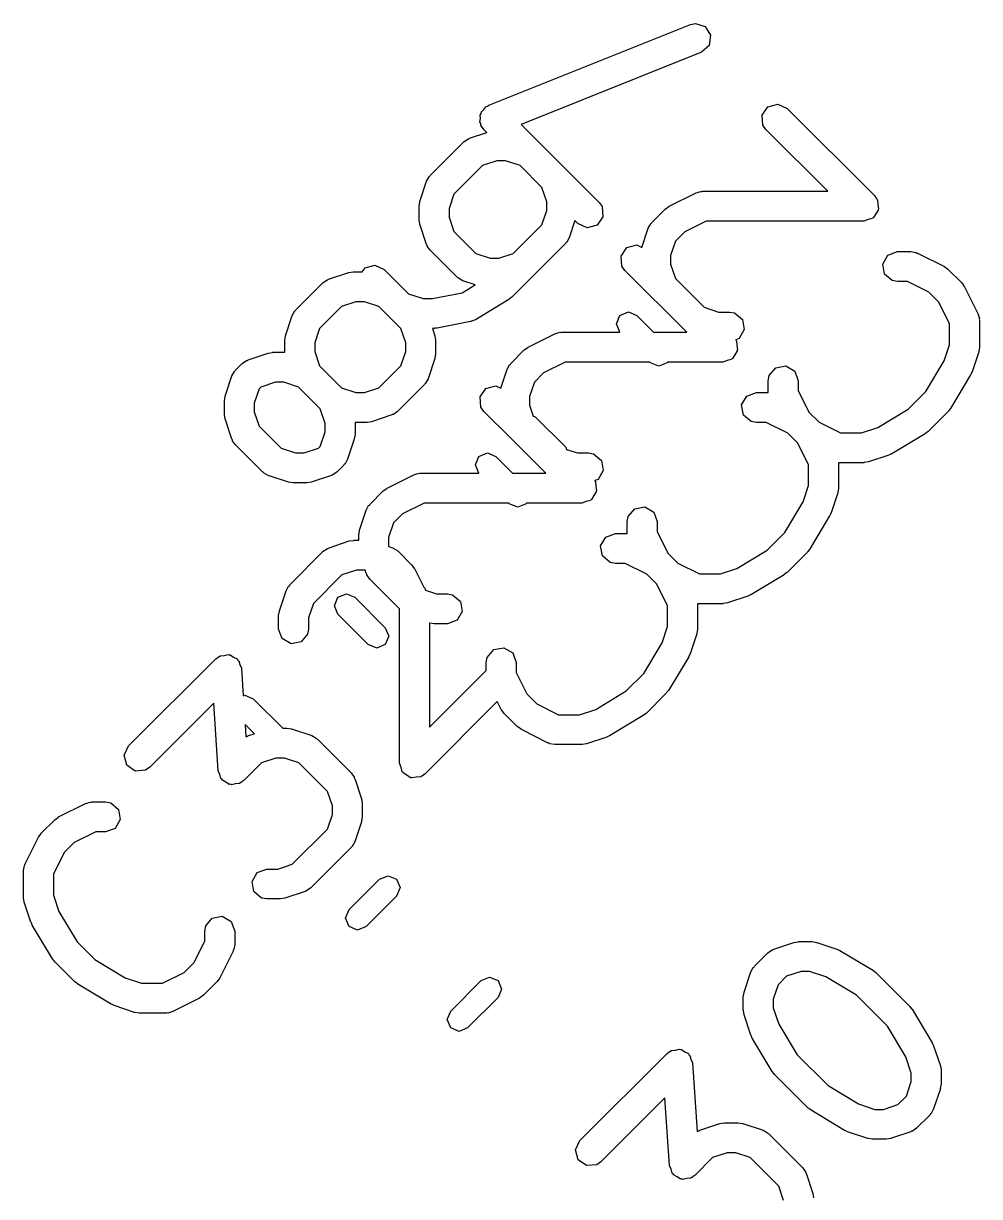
# Model space of a CAD drawing. Extents: x 0.8 to 14.9, y -4.7 to -0.5.
# Drawn here: x 0.873 to 1.0618, y -3.8763 to -3.6446 of the extents above; entities that cross this region are included whole.
import ezdxf

# ---------------------------------------------------------------- set-up
doc = ezdxf.new("R2010")
doc.units = 0
doc.header["$MEASUREMENT"] = 0
doc.layers.add('BLACK', color=7, linetype='CONTINUOUS')

msp = doc.modelspace()

# ---------------------------------------------------------------- linework, layer by layer
at = {"layer": 'BLACK', "linetype": 'CONTINUOUS'}
for p, q in [((1.0047, -3.64484), (1.00571, -3.64463)), ((1.00571, -3.64463), (1.00763, -3.64526)), ((0.964935, -3.66074), (1.0047, -3.64484)), ((1.00763, -3.64526), (1.00869, -3.64697)), ((1.0084, -3.64897), (1.0069, -3.65032)), ((1.00869, -3.64697), (1.0084, -3.64897)), ((1.0069, -3.65032), (0.971286, -3.66456)), ((0.964675, -3.66098), (0.964935, -3.66074)), ((1.02002, -3.66107), (1.02197, -3.66054)), ((1.02197, -3.66054), (1.0238, -3.6614)), ((0.963179, -3.66272), (0.963379, -3.66244)), ((0.963239, -3.66341), (0.963179, -3.66272)), ((0.963379, -3.66244), (0.963429, -3.66209)), ((0.963429, -3.66209), (0.963942, -3.66163)), ((0.963942, -3.66163), (0.964338, -3.66107)), ((0.964338, -3.66107), (0.964675, -3.66098)), ((1.01886, -3.66272), (1.02002, -3.66107)), ((1.01903, -3.66473), (1.01886, -3.66272)), ((1.0238, -3.6614), (1.04103, -3.67863)), ((0.963141, -3.66409), (0.963239, -3.66341)), ((0.963325, -3.66439), (0.963141, -3.66409)), ((0.963355, -3.66473), (0.963325, -3.66439)), ((0.963943, -3.66557), (0.963355, -3.66473)), ((0.971286, -3.66456), (0.986678, -3.67996)), ((1.01962, -3.66557), (1.01903, -3.66473)), ((0.959966, -3.66803), (0.960807, -3.66744)), ((0.960807, -3.66744), (0.960982, -3.66742)), ((0.960982, -3.66742), (0.961121, -3.66731)), ((0.961121, -3.66731), (0.964542, -3.66617)), ((0.964542, -3.66617), (0.963943, -3.66557)), ((1.03181, -3.67777), (1.01962, -3.66557)), ((0.953338, -3.67465), (0.959966, -3.66803)), ((0.966511, -3.67174), (0.963649, -3.67269)), ((0.968204, -3.67174), (0.966511, -3.67174)), ((0.971065, -3.67269), (0.968204, -3.67174)), ((0.953264, -3.67481), (0.953338, -3.67465)), ((0.963649, -3.67269), (0.958007, -3.67834)), ((0.975382, -3.67701), (0.971065, -3.67269)), ((0.951299, -3.67979), (0.952625, -3.67581)), ((0.952625, -3.67581), (0.953113, -3.67491)), ((0.953113, -3.67491), (0.953264, -3.67481)), ((0.976335, -3.67987), (0.975382, -3.67701)), ((0.958007, -3.67834), (0.957053, -3.6812)), ((1.0005, -3.68073), (1.00581, -3.67808)), ((1.00581, -3.67808), (1.00679, -3.67779)), ((1.00679, -3.67779), (1.00696, -3.67783)), ((1.00696, -3.67783), (1.00713, -3.67777)), ((1.00713, -3.67777), (1.03181, -3.67777)), ((1.04103, -3.67863), (1.0414, -3.67916)), ((1.0414, -3.67916), (1.0415, -3.67924)), ((1.0415, -3.67924), (1.04151, -3.67932)), ((1.04151, -3.67932), (1.04162, -3.67947)), ((0.951148, -3.68072), (0.951301, -3.67985)), ((0.951148, -3.68337), (0.951148, -3.68072)), ((0.951301, -3.67985), (0.951299, -3.67979)), ((0.957053, -3.6812), (0.957053, -3.68289)), ((0.975382, -3.68443), (0.976335, -3.68157)), ((0.976335, -3.68157), (0.976335, -3.67987)), ((0.986678, -3.67996), (0.987267, -3.6808)), ((0.987267, -3.6808), (0.987443, -3.68281)), ((0.997085, -3.68393), (0.999736, -3.68128)), ((0.999736, -3.68128), (1.00046, -3.68078)), ((1.00046, -3.68078), (1.0005, -3.68073)), ((1.04179, -3.68148), (1.04128, -3.68221)), ((1.04162, -3.67947), (1.0417, -3.68036)), ((1.0417, -3.68036), (1.04185, -3.68123)), ((1.04185, -3.68123), (1.04178, -3.68135)), ((1.04178, -3.68135), (1.04179, -3.68148)), ((0.95117, -3.68343), (0.951148, -3.68337)), ((0.951299, -3.6843), (0.95117, -3.68343)), ((0.957053, -3.68289), (0.958007, -3.68575)), ((0.981904, -3.68353), (0.980764, -3.68696)), ((0.982503, -3.68413), (0.981904, -3.68353)), ((0.987443, -3.68281), (0.986284, -3.68446)), ((0.99701, -3.68409), (0.997085, -3.68393)), ((1.00782, -3.68367), (1.00357, -3.6858)), ((1.03894, -3.68367), (1.00782, -3.68367)), ((1.03978, -3.68337), (1.03894, -3.68367)), ((1.04064, -3.68314), (1.03978, -3.68337)), ((1.04071, -3.68303), (1.04064, -3.68314)), ((1.04084, -3.68298), (1.04071, -3.68303)), ((1.04128, -3.68221), (1.04084, -3.68298)), ((0.952625, -3.68828), (0.951299, -3.6843)), ((0.958007, -3.68575), (0.962324, -3.69007)), ((0.969739, -3.69007), (0.975382, -3.68443)), ((0.984333, -3.68499), (0.982503, -3.68413)), ((0.986284, -3.68446), (0.984333, -3.68499)), ((0.995119, -3.68885), (0.996372, -3.68509)), ((0.996372, -3.68509), (0.99686, -3.68419)), ((0.99686, -3.68419), (0.99701, -3.68409)), ((1.00357, -3.6858), (1.00175, -3.68762)), ((0.952735, -3.68842), (0.952625, -3.68828)), ((0.95275, -3.6886), (0.952735, -3.68842)), ((0.953338, -3.68944), (0.95275, -3.6886)), ((0.98005, -3.68811), (0.969445, -3.69871)), ((0.980125, -3.68795), (0.98005, -3.68811)), ((0.980275, -3.68786), (0.980125, -3.68795)), ((0.980764, -3.68696), (0.980275, -3.68786)), ((0.992177, -3.68891), (0.994128, -3.68838)), ((0.994128, -3.68838), (0.995119, -3.68885)), ((1.00175, -3.68762), (1.0008, -3.69048)), ((0.958641, -3.69474), (0.953338, -3.68944)), ((0.962324, -3.69007), (0.965185, -3.69102)), ((0.966878, -3.69102), (0.969739, -3.69007)), ((0.991018, -3.69056), (0.992177, -3.68891)), ((0.991194, -3.69257), (0.991018, -3.69056)), ((1.0008, -3.69048), (1.0008, -3.69217)), ((1.04266, -3.69214), (1.04367, -3.69039)), ((1.04367, -3.69039), (1.04557, -3.6897)), ((1.04557, -3.6897), (1.04822, -3.6897)), ((1.04822, -3.6897), (1.04923, -3.68988)), ((1.04923, -3.68988), (1.04937, -3.68999)), ((1.04937, -3.68999), (1.04954, -3.69001)), ((1.04954, -3.69001), (1.05485, -3.69266)), ((0.939922, -3.69367), (0.940476, -3.69288)), ((0.940476, -3.69288), (0.942427, -3.69236)), ((0.942427, -3.69236), (0.944257, -3.69321)), ((0.944257, -3.69321), (0.946908, -3.69586)), ((0.965185, -3.69102), (0.966878, -3.69102)), ((0.991782, -3.69341), (0.991194, -3.69257)), ((1.0008, -3.69217), (1.00175, -3.69503)), ((1.04301, -3.69413), (1.04266, -3.69214)), ((1.05485, -3.69266), (1.05555, -3.69319)), ((1.05555, -3.69319), (1.05561, -3.69321)), ((1.05561, -3.69321), (1.05826, -3.69586)), ((0.932128, -3.69586), (0.932968, -3.69528)), ((0.932968, -3.69528), (0.933144, -3.69526)), ((0.933144, -3.69526), (0.933282, -3.69515)), ((0.933282, -3.69515), (0.937259, -3.69383)), ((0.937259, -3.69383), (0.938132, -3.6937)), ((0.938132, -3.6937), (0.938193, -3.69367)), ((0.938193, -3.69367), (0.939922, -3.69367)), ((0.958801, -3.69481), (0.958641, -3.69474)), ((0.958893, -3.69496), (0.958801, -3.69481)), ((0.959795, -3.69545), (0.958893, -3.69496)), ((0.962227, -3.69626), (0.959795, -3.69545)), ((1.00398, -3.70561), (0.991782, -3.69341)), ((1.00175, -3.69503), (1.0074, -3.70067)), ((1.04456, -3.69542), (1.04301, -3.69413)), ((1.04557, -3.6956), (1.04456, -3.69542)), ((1.04753, -3.6956), (1.04557, -3.6956)), ((1.05178, -3.69773), (1.04753, -3.6956)), ((0.926825, -3.70117), (0.932128, -3.69586)), ((0.946908, -3.69586), (0.946909, -3.69586)), ((0.946909, -3.69586), (0.949068, -3.69802)), ((0.953808, -3.69898), (0.959648, -3.69781)), ((0.959648, -3.69781), (0.962227, -3.69626)), ((1.05375, -3.6997), (1.05178, -3.69773)), ((1.05826, -3.69586), (1.05877, -3.69659)), ((1.05877, -3.69659), (1.05882, -3.69663)), ((1.05882, -3.69663), (1.06147, -3.70193)), ((0.938672, -3.69958), (0.935811, -3.70053)), ((0.940365, -3.69958), (0.938672, -3.69958)), ((0.943225, -3.70053), (0.940365, -3.69958)), ((0.949068, -3.69802), (0.951928, -3.69898)), ((0.951928, -3.69898), (0.953808, -3.69898)), ((0.968876, -3.69916), (0.962248, -3.70314)), ((0.968962, -3.69905), (0.968876, -3.69916)), ((0.969445, -3.69871), (0.968962, -3.69905)), ((1.05587, -3.70395), (1.05375, -3.6997)), ((0.924786, -3.7063), (0.926112, -3.70232)), ((0.926112, -3.70232), (0.9266, -3.70142)), ((0.9266, -3.70142), (0.92675, -3.70133)), ((0.92675, -3.70133), (0.926825, -3.70117)), ((0.935811, -3.70053), (0.931494, -3.70485)), ((0.945384, -3.70269), (0.943225, -3.70053)), ((0.990097, -3.70396), (0.990789, -3.70229)), ((0.990789, -3.70229), (0.992459, -3.7016)), ((0.992459, -3.7016), (0.994129, -3.70229)), ((0.994129, -3.70229), (0.99744, -3.70561)), ((1.0074, -3.70067), (1.01026, -3.70163)), ((1.01026, -3.70163), (1.01243, -3.70163)), ((1.01243, -3.70163), (1.01344, -3.70181)), ((1.01344, -3.70181), (1.01499, -3.7031)), ((1.06147, -3.70193), (1.06176, -3.70292)), ((0.931494, -3.70485), (0.93054, -3.70771)), ((0.945385, -3.70269), (0.945384, -3.70269)), ((0.947543, -3.70485), (0.945385, -3.70269)), ((0.948496, -3.70771), (0.947543, -3.70485)), ((0.9541, -3.70488), (0.953778, -3.70488)), ((0.953778, -3.70488), (0.95425, -3.7063)), ((0.95423, -3.70484), (0.9541, -3.70488)), ((0.954679, -3.70483), (0.95423, -3.70484)), ((0.961308, -3.7035), (0.954679, -3.70483)), ((0.961322, -3.70349), (0.961308, -3.7035)), ((0.962248, -3.70314), (0.961322, -3.70349)), ((0.990776, -3.70561), (0.990097, -3.70396)), ((1.01499, -3.7031), (1.01534, -3.70509)), ((1.05587, -3.70808), (1.05587, -3.70395)), ((1.06176, -3.70292), (1.06172, -3.70309)), ((1.06172, -3.70309), (1.06178, -3.70326)), ((1.06178, -3.70326), (1.06178, -3.70856)), ((0.924635, -3.70723), (0.924788, -3.70636)), ((0.924788, -3.70636), (0.924786, -3.7063)), ((0.95425, -3.7063), (0.95438, -3.70717)), ((0.95438, -3.70717), (0.954402, -3.70723)), ((0.972665, -3.70857), (0.977967, -3.70592)), ((0.977967, -3.70592), (0.97895, -3.70562)), ((0.97895, -3.70562), (0.979122, -3.70567)), ((0.979122, -3.70567), (0.979288, -3.70561)), ((0.979288, -3.70561), (0.990776, -3.70561)), ((0.99744, -3.70561), (1.00398, -3.70561)), ((1.01433, -3.70684), (1.01366, -3.70709)), ((1.01366, -3.70709), (1.01367, -3.70716)), ((1.01367, -3.70716), (1.01378, -3.70731)), ((1.01534, -3.70509), (1.01433, -3.70684)), ((0.924635, -3.70958), (0.924635, -3.70723)), ((0.93054, -3.70771), (0.93054, -3.7094)), ((0.93054, -3.7094), (0.931494, -3.71227)), ((0.947543, -3.71227), (0.948496, -3.7094)), ((0.948496, -3.7094), (0.948496, -3.70771)), ((0.954402, -3.70723), (0.954402, -3.70988)), ((0.969246, -3.71177), (0.971897, -3.70912)), ((0.971897, -3.70912), (0.97262, -3.70862)), ((0.97262, -3.70862), (0.972665, -3.70857)), ((1.01396, -3.70932), (1.01345, -3.71005)), ((1.01378, -3.70731), (1.01386, -3.7082)), ((1.01386, -3.7082), (1.01401, -3.70907)), ((1.01401, -3.70907), (1.01394, -3.70919)), ((1.01394, -3.70919), (1.01396, -3.70932)), ((1.0548, -3.71129), (1.05587, -3.70808)), ((1.06163, -3.70949), (1.0603, -3.71347)), ((1.06178, -3.70856), (1.06163, -3.70943)), ((1.06163, -3.70943), (1.06163, -3.70949)), ((0.914894, -3.7131), (0.91622, -3.71177)), ((0.91622, -3.71177), (0.91706, -3.71118)), ((0.91706, -3.71118), (0.917236, -3.71117)), ((0.917236, -3.71117), (0.917374, -3.71106)), ((0.917374, -3.71106), (0.921351, -3.70973)), ((0.921351, -3.70973), (0.922224, -3.7096)), ((0.922224, -3.7096), (0.922285, -3.70958)), ((0.922285, -3.70958), (0.924635, -3.70958)), ((0.95425, -3.71082), (0.952925, -3.71479)), ((0.954402, -3.70988), (0.954249, -3.71075)), ((0.954249, -3.71075), (0.95425, -3.71082)), ((0.969171, -3.71193), (0.969246, -3.71177)), ((0.979985, -3.71151), (0.975734, -3.71364)), ((0.996664, -3.71151), (0.979985, -3.71151)), ((0.996793, -3.71164), (0.996664, -3.71151)), ((0.998463, -3.71233), (0.996793, -3.71164)), ((1.00013, -3.71164), (0.998463, -3.71233)), ((1.00019, -3.71151), (1.00013, -3.71164)), ((1.0111, -3.71151), (1.00019, -3.71151)), ((1.01194, -3.71121), (1.0111, -3.71151)), ((1.0128, -3.71098), (1.01194, -3.71121)), ((1.01287, -3.71087), (1.0128, -3.71098)), ((1.013, -3.71082), (1.01287, -3.71087)), ((1.01345, -3.71005), (1.013, -3.71082)), ((1.05118, -3.71733), (1.0548, -3.71129)), ((0.914181, -3.71425), (0.914669, -3.71335)), ((0.914669, -3.71335), (0.914819, -3.71326)), ((0.914819, -3.71326), (0.914894, -3.7131)), ((0.931494, -3.71227), (0.935811, -3.71658)), ((0.943226, -3.71658), (0.947543, -3.71227)), ((0.96728, -3.71668), (0.968533, -3.71293)), ((0.968533, -3.71293), (0.969021, -3.71203)), ((0.969021, -3.71203), (0.969171, -3.71193)), ((0.975734, -3.71364), (0.973915, -3.71546)), ((1.02026, -3.71418), (1.02156, -3.71263)), ((1.02156, -3.71263), (1.02355, -3.71228)), ((1.02355, -3.71228), (1.0253, -3.71329)), ((1.0253, -3.71329), (1.02599, -3.71519)), ((1.06003, -3.71405), (1.05606, -3.72068)), ((1.06006, -3.71392), (1.06003, -3.71405)), ((1.0603, -3.71347), (1.06006, -3.71392)), ((0.912855, -3.71823), (0.914181, -3.71425)), ((0.919903, -3.71644), (0.919563, -3.71678)), ((0.922764, -3.71549), (0.919903, -3.71644)), ((0.924457, -3.71549), (0.922764, -3.71549)), ((0.927318, -3.71644), (0.924457, -3.71549)), ((0.931635, -3.72076), (0.927318, -3.71644)), ((0.952211, -3.71595), (0.946909, -3.72125)), ((0.952286, -3.71579), (0.952211, -3.71595)), ((0.952436, -3.7157), (0.952286, -3.71579)), ((0.952925, -3.71479), (0.952436, -3.7157)), ((0.964338, -3.71674), (0.966289, -3.71622)), ((0.966289, -3.71622), (0.96728, -3.71668)), ((0.973915, -3.71546), (0.972961, -3.71832)), ((1.02008, -3.71519), (1.02026, -3.71418)), ((1.02008, -3.71754), (1.02008, -3.71519)), ((1.02599, -3.71519), (1.02599, -3.71714)), ((0.912704, -3.71916), (0.912857, -3.71829)), ((0.912857, -3.71829), (0.912855, -3.71823)), ((0.919563, -3.71678), (0.918609, -3.71964)), ((0.935811, -3.71658), (0.938672, -3.71754)), ((0.938672, -3.71754), (0.940365, -3.71754)), ((0.940365, -3.71754), (0.943226, -3.71658)), ((0.963179, -3.7184), (0.964338, -3.71674)), ((0.963355, -3.72041), (0.963179, -3.7184)), ((0.972961, -3.71832), (0.972961, -3.72001)), ((1.01482, -3.71998), (1.01583, -3.71823)), ((1.01583, -3.71823), (1.01773, -3.71754)), ((1.01773, -3.71754), (1.02008, -3.71754)), ((1.02599, -3.71714), (1.02811, -3.72139)), ((1.04772, -3.7208), (1.05118, -3.71733)), ((0.912704, -3.72181), (0.912704, -3.71916)), ((0.918609, -3.71964), (0.918609, -3.72134)), ((0.932588, -3.72362), (0.931635, -3.72076)), ((0.963944, -3.72125), (0.963355, -3.72041)), ((0.972961, -3.72001), (0.973682, -3.72217)), ((1.01517, -3.72197), (1.01482, -3.71998)), ((1.04168, -3.72442), (1.04772, -3.7208)), ((1.05606, -3.72068), (1.05567, -3.72113)), ((0.912726, -3.72187), (0.912704, -3.72181)), ((0.912855, -3.72275), (0.912726, -3.72187)), ((0.914181, -3.72673), (0.912855, -3.72275)), ((0.918609, -3.72134), (0.919563, -3.7242)), ((0.941778, -3.72329), (0.940904, -3.72342)), ((0.945755, -3.72196), (0.941778, -3.72329)), ((0.945893, -3.72185), (0.945755, -3.72196)), ((0.946069, -3.72184), (0.945893, -3.72185)), ((0.946909, -3.72125), (0.946069, -3.72184)), ((0.969246, -3.72655), (0.963944, -3.72125)), ((0.973682, -3.72217), (0.974085, -3.72234)), ((0.974085, -3.72234), (0.980089, -3.72834)), ((1.01672, -3.72326), (1.01517, -3.72197)), ((1.01773, -3.72344), (1.01672, -3.72326)), ((1.02811, -3.72139), (1.03009, -3.72336)), ((1.03009, -3.72336), (1.03434, -3.72549)), ((1.05561, -3.72125), (1.05164, -3.72523)), ((1.05567, -3.72113), (1.05561, -3.72125)), ((0.919563, -3.7242), (0.92388, -3.72851)), ((0.931635, -3.72817), (0.932588, -3.72531)), ((0.932588, -3.72531), (0.932588, -3.72362)), ((0.940844, -3.72344), (0.938494, -3.72344)), ((0.938494, -3.72344), (0.938494, -3.72579)), ((0.940904, -3.72342), (0.940844, -3.72344)), ((1.01969, -3.72344), (1.01773, -3.72344)), ((1.02394, -3.72557), (1.01969, -3.72344)), ((1.02591, -3.72754), (1.02394, -3.72557)), ((1.03434, -3.72549), (1.03846, -3.72549)), ((1.03846, -3.72549), (1.04168, -3.72442)), ((1.05107, -3.72567), (1.04444, -3.72965)), ((1.05115, -3.72557), (1.05107, -3.72567)), ((1.05164, -3.72523), (1.05115, -3.72557)), ((0.914291, -3.72686), (0.914181, -3.72673)), ((0.914306, -3.72704), (0.914291, -3.72686)), ((0.914894, -3.72788), (0.914306, -3.72704)), ((0.920197, -3.73318), (0.914894, -3.72788)), ((0.938342, -3.72673), (0.937017, -3.7307)), ((0.938494, -3.72579), (0.938341, -3.72666)), ((0.938341, -3.72666), (0.938342, -3.72673)), ((0.975874, -3.73318), (0.969246, -3.72655)), ((0.969246, -3.72655), (0.969246, -3.72655)), ((1.02804, -3.73179), (1.02591, -3.72754)), ((0.92388, -3.72851), (0.926741, -3.72947)), ((0.926741, -3.72947), (0.928434, -3.72947)), ((0.928434, -3.72947), (0.931295, -3.72851)), ((0.931295, -3.72851), (0.931635, -3.72817)), ((0.962258, -3.7318), (0.96295, -3.73013)), ((0.96295, -3.73013), (0.96462, -3.72944)), ((0.96462, -3.72944), (0.96629, -3.73013)), ((0.96629, -3.73013), (0.969601, -3.73344)), ((0.980089, -3.72834), (0.980257, -3.72875)), ((0.980257, -3.72875), (0.982418, -3.72947)), ((0.982418, -3.72947), (0.984591, -3.72947)), ((0.984591, -3.72947), (0.985601, -3.72965)), ((0.985601, -3.72965), (0.987148, -3.73094)), ((1.04385, -3.72992), (1.03988, -3.73124)), ((1.04396, -3.72983), (1.04385, -3.72992)), ((1.04444, -3.72965), (1.04396, -3.72983)), ((0.936304, -3.73186), (0.934978, -3.73318)), ((0.936378, -3.7317), (0.936304, -3.73186)), ((0.936529, -3.7316), (0.936378, -3.7317)), ((0.937017, -3.7307), (0.936529, -3.7316)), ((0.962937, -3.73344), (0.962258, -3.7318)), ((0.987148, -3.73094), (0.987499, -3.73293)), ((1.02804, -3.73592), (1.02804, -3.73179)), ((1.03894, -3.7314), (1.03394, -3.7314)), ((1.03394, -3.7314), (1.03394, -3.7364)), ((1.039, -3.73137), (1.03894, -3.7314)), ((1.03988, -3.73124), (1.039, -3.73137)), ((0.920357, -3.73326), (0.920197, -3.73318)), ((0.920449, -3.73341), (0.920357, -3.73326)), ((0.921351, -3.7339), (0.920449, -3.73341)), ((0.925328, -3.73522), (0.921351, -3.7339)), ((0.933824, -3.7339), (0.929847, -3.73522)), ((0.933962, -3.73379), (0.933824, -3.7339)), ((0.934138, -3.73377), (0.933962, -3.73379)), ((0.934978, -3.73318), (0.934138, -3.73377)), ((0.944826, -3.73641), (0.950129, -3.73376)), ((0.950129, -3.73376), (0.951112, -3.73346)), ((0.951112, -3.73346), (0.951283, -3.7335)), ((0.951283, -3.7335), (0.951449, -3.73344)), ((0.951449, -3.73344), (0.962937, -3.73344)), ((0.969601, -3.73344), (0.976136, -3.73344)), ((0.975875, -3.73318), (0.975874, -3.73318)), ((0.976136, -3.73344), (0.975875, -3.73318)), ((0.986489, -3.73468), (0.985823, -3.73492)), ((0.985823, -3.73492), (0.985836, -3.735)), ((0.985836, -3.735), (0.985941, -3.73515)), ((0.987499, -3.73293), (0.986489, -3.73468)), ((0.925392, -3.73522), (0.925328, -3.73522)), ((0.926262, -3.73537), (0.925392, -3.73522)), ((0.928913, -3.73537), (0.926262, -3.73537)), ((0.928974, -3.73535), (0.928913, -3.73537)), ((0.929847, -3.73522), (0.928974, -3.73535)), ((0.941407, -3.73961), (0.944059, -3.73696)), ((0.944059, -3.73696), (0.944782, -3.73645)), ((0.944782, -3.73645), (0.944826, -3.73641)), ((0.986117, -3.73716), (0.985607, -3.73789)), ((0.985941, -3.73515), (0.986019, -3.73603)), ((0.986019, -3.73603), (0.986173, -3.73691)), ((0.986173, -3.73691), (0.986105, -3.73703)), ((0.986105, -3.73703), (0.986117, -3.73716)), ((1.02696, -3.73913), (1.02804, -3.73592)), ((1.03394, -3.7364), (1.03379, -3.73727)), ((1.03379, -3.73727), (1.03379, -3.73733)), ((0.941333, -3.73977), (0.941407, -3.73961)), ((0.952146, -3.73935), (0.947896, -3.74147)), ((0.968825, -3.73935), (0.952146, -3.73935)), ((0.968954, -3.73948), (0.968825, -3.73935)), ((0.970624, -3.74017), (0.968954, -3.73948)), ((0.972295, -3.73948), (0.970624, -3.74017)), ((0.972348, -3.73935), (0.972295, -3.73948)), ((0.983265, -3.73935), (0.972348, -3.73935)), ((0.9841, -3.73905), (0.983265, -3.73935)), ((0.984959, -3.73882), (0.9841, -3.73905)), ((0.985036, -3.7387), (0.984959, -3.73882)), ((0.985163, -3.73866), (0.985036, -3.7387)), ((0.985607, -3.73789), (0.985163, -3.73866)), ((1.02334, -3.74517), (1.02696, -3.73913)), ((1.03379, -3.73733), (1.03246, -3.74131)), ((0.939368, -3.74474), (0.940694, -3.74077)), ((0.940694, -3.74077), (0.941182, -3.73986)), ((0.941182, -3.73986), (0.941333, -3.73977)), ((0.947896, -3.74147), (0.946076, -3.74329)), ((0.992421, -3.74202), (0.99372, -3.74047)), ((0.99372, -3.74047), (0.995709, -3.74012)), ((0.995709, -3.74012), (0.997458, -3.74113)), ((0.997458, -3.74113), (0.998149, -3.74303)), ((1.03219, -3.74189), (1.02822, -3.74852)), ((1.03222, -3.74176), (1.03219, -3.74189)), ((1.03246, -3.74131), (1.03222, -3.74176)), ((0.946076, -3.74329), (0.945122, -3.74616)), ((0.992243, -3.74303), (0.992421, -3.74202)), ((0.992243, -3.74537), (0.992243, -3.74303)), ((0.998149, -3.74303), (0.998149, -3.74498)), ((0.939217, -3.74568), (0.93937, -3.74481)), ((0.939217, -3.7467), (0.939217, -3.74568)), ((0.93937, -3.74481), (0.939368, -3.74474)), ((0.945122, -3.74616), (0.945122, -3.74785)), ((0.986985, -3.74781), (0.987995, -3.74607)), ((0.987995, -3.74607), (0.989893, -3.74537)), ((0.989893, -3.74537), (0.992243, -3.74537)), ((0.998149, -3.74498), (1.00027, -3.74923)), ((1.01988, -3.74863), (1.02334, -3.74517)), ((0.925605, -3.75552), (0.932234, -3.74889)), ((0.932234, -3.74889), (0.933074, -3.7483)), ((0.933074, -3.7483), (0.93325, -3.74829)), ((0.93325, -3.74829), (0.933388, -3.74818)), ((0.933388, -3.74818), (0.937365, -3.74685)), ((0.937365, -3.74685), (0.938238, -3.74672)), ((0.938238, -3.74672), (0.938299, -3.7467)), ((0.938299, -3.7467), (0.939217, -3.7467)), ((0.945122, -3.74785), (0.945154, -3.74794)), ((0.945154, -3.74794), (0.945861, -3.74818)), ((0.945861, -3.74818), (0.946762, -3.74867)), ((0.946762, -3.74867), (0.946855, -3.74882)), ((0.946855, -3.74882), (0.947015, -3.74889)), ((0.947015, -3.74889), (0.949666, -3.75154)), ((0.987336, -3.7498), (0.986985, -3.74781)), ((1.01384, -3.75226), (1.01988, -3.74863)), ((1.02822, -3.74852), (1.02783, -3.74897)), ((0.988883, -3.7511), (0.987336, -3.7498)), ((0.989893, -3.75128), (0.988883, -3.7511)), ((1.00027, -3.74923), (1.00225, -3.7512)), ((1.00225, -3.7512), (1.0065, -3.75333)), ((1.02777, -3.74909), (1.0238, -3.75307)), ((1.02783, -3.74897), (1.02777, -3.74909)), ((0.938778, -3.75261), (0.935917, -3.75356)), ((0.940471, -3.75261), (0.938778, -3.75261)), ((0.940485, -3.75261), (0.940471, -3.75261)), ((0.940694, -3.75324), (0.940485, -3.75261)), ((0.940804, -3.75338), (0.940694, -3.75324)), ((0.940819, -3.75355), (0.940804, -3.75338)), ((0.949666, -3.75154), (0.950172, -3.75227)), ((0.950172, -3.75227), (0.950219, -3.75231)), ((0.950219, -3.75231), (0.95206, -3.75599)), ((0.991848, -3.75128), (0.989893, -3.75128)), ((0.996098, -3.75341), (0.991848, -3.75128)), ((0.998072, -3.75538), (0.996098, -3.75341)), ((1.0065, -3.75333), (1.01062, -3.75333)), ((1.01062, -3.75333), (1.01384, -3.75226)), ((1.02323, -3.75351), (1.0166, -3.75749)), ((1.02331, -3.7534), (1.02323, -3.75351)), ((1.0238, -3.75307), (1.02331, -3.7534)), ((0.924892, -3.75667), (0.92538, -3.75577)), ((0.92538, -3.75577), (0.925531, -3.75568)), ((0.925531, -3.75568), (0.925605, -3.75552)), ((0.935917, -3.75356), (0.930274, -3.7592)), ((0.941407, -3.75439), (0.940819, -3.75355)), ((0.947277, -3.76026), (0.941407, -3.75439)), ((1.0002, -3.75963), (0.998072, -3.75538)), ((0.923566, -3.76065), (0.924892, -3.75667)), ((0.934419, -3.75964), (0.935111, -3.75797)), ((0.935111, -3.75797), (0.936781, -3.75728)), ((0.936781, -3.75728), (0.938452, -3.75797)), ((0.938452, -3.75797), (0.944456, -3.76398)), ((0.95206, -3.75599), (0.952251, -3.75618)), ((0.952251, -3.75618), (0.952418, -3.75659)), ((0.952418, -3.75659), (0.95458, -3.75731)), ((0.95458, -3.75731), (0.956752, -3.75731)), ((0.956752, -3.75731), (0.957762, -3.75748)), ((0.957762, -3.75748), (0.959309, -3.75878)), ((1.01601, -3.75776), (1.01204, -3.75908)), ((1.01612, -3.75767), (1.01601, -3.75776)), ((1.0166, -3.75749), (1.01612, -3.75767)), ((0.930274, -3.7592), (0.92932, -3.76206)), ((0.935111, -3.76131), (0.934419, -3.75964)), ((0.947277, -3.79075), (0.947277, -3.76026)), ((0.959309, -3.75878), (0.95966, -3.76077)), ((1.0002, -3.76376), (1.0002, -3.75963)), ((1.0111, -3.75923), (1.0061, -3.75923)), ((1.0061, -3.75923), (1.0061, -3.76424)), ((1.01116, -3.75921), (1.0111, -3.75923)), ((1.01204, -3.75908), (1.01116, -3.75921)), ((0.923415, -3.76158), (0.923568, -3.76071)), ((0.923415, -3.76424), (0.923415, -3.76158)), ((0.923568, -3.76071), (0.923566, -3.76065)), ((0.92932, -3.76206), (0.92932, -3.76424)), ((0.941115, -3.76732), (0.935111, -3.76131)), ((0.95865, -3.76252), (0.956752, -3.76321)), ((0.95966, -3.76077), (0.95865, -3.76252)), ((0.924106, -3.76613), (0.923415, -3.76424)), ((0.92932, -3.76424), (0.929142, -3.76525)), ((0.944456, -3.76398), (0.945148, -3.76565)), ((0.953231, -3.76306), (0.953182, -3.76306)), ((0.953182, -3.76306), (0.953182, -3.78362)), ((0.9541, -3.76321), (0.953231, -3.76306)), ((0.956752, -3.76321), (0.9541, -3.76321)), ((0.999126, -3.76697), (1.0002, -3.76376)), ((1.0061, -3.76424), (1.00595, -3.7651)), ((1.00595, -3.7651), (1.00595, -3.76517)), ((0.925855, -3.76714), (0.924106, -3.76613)), ((0.927844, -3.76679), (0.925855, -3.76714)), ((0.929142, -3.76525), (0.927844, -3.76679)), ((0.942785, -3.76801), (0.941115, -3.76732)), ((0.944456, -3.76732), (0.942785, -3.76801)), ((0.945148, -3.76565), (0.944456, -3.76732)), ((0.995502, -3.77301), (0.999126, -3.76697)), ((1.00595, -3.76517), (1.00463, -3.76915)), ((0.911387, -3.76985), (0.911468, -3.76974)), ((0.911468, -3.76974), (0.911587, -3.76971)), ((0.911587, -3.76971), (0.911863, -3.76951)), ((0.911863, -3.76951), (0.912656, -3.76944)), ((0.912656, -3.76944), (0.913429, -3.76925)), ((0.913429, -3.76925), (0.913641, -3.76936)), ((0.913641, -3.76936), (0.913875, -3.76934)), ((0.913875, -3.76934), (0.914527, -3.76979)), ((0.964582, -3.76985), (0.965881, -3.76831)), ((0.965881, -3.76831), (0.96787, -3.76796)), ((0.96787, -3.76796), (0.969619, -3.76897)), ((0.969619, -3.76897), (0.97031, -3.77086)), ((1.00436, -3.76973), (1.00038, -3.77636)), ((1.00438, -3.76959), (1.00436, -3.76973)), ((1.00463, -3.76915), (1.00438, -3.76959)), ((0.89379, -3.78734), (0.911023, -3.7701)), ((0.911023, -3.7701), (0.911387, -3.76985)), ((0.914527, -3.76979), (0.915242, -3.77015)), ((0.915242, -3.77015), (0.915337, -3.77036)), ((0.915337, -3.77036), (0.91553, -3.7705)), ((0.91553, -3.7705), (0.915736, -3.77126)), ((0.915736, -3.77126), (0.916057, -3.77199)), ((0.916057, -3.77199), (0.916421, -3.77746)), ((0.964404, -3.77086), (0.964582, -3.76985)), ((0.964404, -3.7724), (0.964404, -3.77086)), ((0.97031, -3.77086), (0.97031, -3.77282)), ((0.953182, -3.78362), (0.964404, -3.7724)), ((0.97031, -3.77282), (0.972435, -3.77707)), ((0.992039, -3.77647), (0.995502, -3.77301)), ((0.986001, -3.7801), (0.992039, -3.77647)), ((1.00038, -3.77636), (0.999993, -3.7768)), ((0.910598, -3.77888), (0.897965, -3.79151)), ((0.91149, -3.79227), (0.910598, -3.77888)), ((0.916421, -3.77746), (0.916737, -3.77732)), ((0.916737, -3.77732), (0.918408, -3.77802)), ((0.918408, -3.77802), (0.92421, -3.78382)), ((0.966584, -3.77857), (0.952317, -3.79284)), ((0.967367, -3.78014), (0.966584, -3.77857)), ((0.972435, -3.77707), (0.974409, -3.77904)), ((0.999935, -3.77693), (0.995958, -3.78091)), ((0.999993, -3.7768), (0.999935, -3.77693)), ((0.967414, -3.78018), (0.967367, -3.78014)), ((0.96792, -3.78091), (0.967414, -3.78018)), ((0.970572, -3.78356), (0.96792, -3.78091)), ((0.974409, -3.77904), (0.978659, -3.78117)), ((0.978659, -3.78117), (0.982786, -3.78117)), ((0.982786, -3.78117), (0.986001, -3.7801)), ((0.995475, -3.78124), (0.995389, -3.78135)), ((0.995958, -3.78091), (0.995475, -3.78124)), ((0.918625, -3.78491), (0.916797, -3.78309)), ((0.916797, -3.78309), (0.916962, -3.78556)), ((0.97063, -3.78358), (0.970572, -3.78356)), ((0.971339, -3.78411), (0.97063, -3.78358)), ((0.995389, -3.78135), (0.988761, -3.78533)), ((0.916962, -3.78556), (0.917166, -3.78542)), ((0.917166, -3.78542), (0.917342, -3.78541)), ((0.917342, -3.78541), (0.91748, -3.7853)), ((0.91748, -3.7853), (0.918625, -3.78491)), ((0.92421, -3.78382), (0.925042, -3.78382)), ((0.925042, -3.78382), (0.925911, -3.78397)), ((0.925911, -3.78397), (0.925976, -3.78397)), ((0.925976, -3.78397), (0.929953, -3.7853)), ((0.929953, -3.7853), (0.930854, -3.78578)), ((0.930854, -3.78578), (0.930947, -3.78593)), ((0.930947, -3.78593), (0.931107, -3.78601)), ((0.976642, -3.78676), (0.971339, -3.78411)), ((0.988176, -3.7856), (0.984199, -3.78692)), ((0.988285, -3.78551), (0.988176, -3.7856)), ((0.988761, -3.78533), (0.988285, -3.78551)), ((0.892936, -3.78917), (0.89379, -3.78734)), ((0.931107, -3.78601), (0.937735, -3.79264)), ((0.976817, -3.78678), (0.976642, -3.78676)), ((0.976952, -3.7869), (0.976817, -3.78678)), ((0.977962, -3.78707), (0.976952, -3.7869)), ((0.983265, -3.78707), (0.977962, -3.78707)), ((0.983326, -3.78705), (0.983265, -3.78707)), ((0.984199, -3.78692), (0.983326, -3.78705)), ((0.893459, -3.79112), (0.892936, -3.78917)), ((0.92287, -3.78972), (0.920009, -3.79068)), ((0.924563, -3.78972), (0.92287, -3.78972)), ((0.927424, -3.79068), (0.924563, -3.78972)), ((0.895113, -3.79228), (0.893459, -3.79112)), ((0.897125, -3.7921), (0.895113, -3.79228)), ((0.897965, -3.79151), (0.897125, -3.7921)), ((0.911812, -3.793), (0.91149, -3.79227)), ((0.920009, -3.79068), (0.916525, -3.79416)), ((0.933066, -3.79632), (0.927424, -3.79068)), ((0.937735, -3.79264), (0.938323, -3.79348)), ((0.947581, -3.79158), (0.947277, -3.79075)), ((0.947811, -3.79244), (0.947581, -3.79158)), ((0.947921, -3.79252), (0.947811, -3.79244)), ((0.947968, -3.79265), (0.947921, -3.79252)), ((0.948737, -3.79309), (0.947968, -3.79265)), ((0.952317, -3.79284), (0.951789, -3.79321)), ((0.912018, -3.79377), (0.911812, -3.793)), ((0.912211, -3.7939), (0.912018, -3.79377)), ((0.912306, -3.79412), (0.912211, -3.7939)), ((0.91302, -3.79447), (0.912306, -3.79412)), ((0.913672, -3.79493), (0.91302, -3.79447)), ((0.913907, -3.79491), (0.913672, -3.79493)), ((0.914119, -3.79501), (0.913907, -3.79491)), ((0.914892, -3.79482), (0.914119, -3.79501)), ((0.915685, -3.79475), (0.914892, -3.79482)), ((0.915961, -3.79456), (0.915685, -3.79475)), ((0.91608, -3.79453), (0.915961, -3.79456)), ((0.916161, -3.79442), (0.91608, -3.79453)), ((0.916525, -3.79416), (0.916161, -3.79442)), ((0.938323, -3.79348), (0.938339, -3.79365)), ((0.938339, -3.79365), (0.938449, -3.79379)), ((0.938449, -3.79379), (0.939774, -3.79777)), ((0.949465, -3.7936), (0.948737, -3.79309)), ((0.9496, -3.79359), (0.949465, -3.7936)), ((0.949717, -3.79366), (0.9496, -3.79359)), ((0.950592, -3.7935), (0.949717, -3.79366)), ((0.951477, -3.79342), (0.950592, -3.7935)), ((0.951628, -3.79332), (0.951477, -3.79342)), ((0.951706, -3.79331), (0.951628, -3.79332)), ((0.951789, -3.79321), (0.951706, -3.79331)), ((0.93402, -3.79918), (0.933066, -3.79632)), ((0.879975, -3.80136), (0.885277, -3.79871)), ((0.885277, -3.79871), (0.88626, -3.79842)), ((0.88626, -3.79842), (0.886432, -3.79846)), ((0.886432, -3.79846), (0.886598, -3.7984)), ((0.886598, -3.7984), (0.889249, -3.7984)), ((0.889249, -3.7984), (0.890259, -3.79858)), ((0.890259, -3.79858), (0.891806, -3.79988)), ((0.891806, -3.79988), (0.892157, -3.80187)), ((0.93402, -3.80088), (0.93402, -3.79918)), ((0.939774, -3.79777), (0.939904, -3.79864)), ((0.939904, -3.79864), (0.939926, -3.7987)), ((0.939926, -3.7987), (0.939926, -3.80135)), ((0.876556, -3.80457), (0.879207, -3.80192)), ((0.879207, -3.80192), (0.87993, -3.80141)), ((0.87993, -3.80141), (0.879975, -3.80136)), ((0.892157, -3.80187), (0.891147, -3.80362)), ((0.933066, -3.80374), (0.93402, -3.80088)), ((0.939926, -3.80135), (0.939772, -3.80222)), ((0.887295, -3.80431), (0.883044, -3.80643)), ((0.889249, -3.80431), (0.887295, -3.80431)), ((0.891147, -3.80362), (0.889249, -3.80431)), ((0.926098, -3.8107), (0.933066, -3.80374)), ((0.939774, -3.80229), (0.938449, -3.80626)), ((0.939772, -3.80222), (0.939774, -3.80229)), ((0.873352, -3.81064), (0.876003, -3.80534)), ((0.876003, -3.80534), (0.876529, -3.80463)), ((0.876529, -3.80463), (0.876556, -3.80457)), ((0.883044, -3.80643), (0.881071, -3.80841)), ((0.938449, -3.80626), (0.93796, -3.80717)), ((0.881071, -3.80841), (0.878945, -3.81266)), ((0.937735, -3.80742), (0.929781, -3.81537)), ((0.93781, -3.80726), (0.937735, -3.80742)), ((0.93796, -3.80717), (0.93781, -3.80726)), ((0.87304, -3.81196), (0.873218, -3.81095)), ((0.873218, -3.81095), (0.873331, -3.81081)), ((0.873331, -3.81081), (0.873352, -3.81064)), ((0.923237, -3.81166), (0.926098, -3.8107)), ((0.87304, -3.81726), (0.87304, -3.81196)), ((0.878945, -3.81266), (0.878945, -3.81678)), ((0.918157, -3.8141), (0.919167, -3.81235)), ((0.919167, -3.81235), (0.921065, -3.81166)), ((0.921065, -3.81166), (0.923237, -3.81166)), ((0.937338, -3.81965), (0.943342, -3.81365)), ((0.943342, -3.81365), (0.945012, -3.81296)), ((0.945012, -3.81296), (0.946683, -3.81365)), ((0.946683, -3.81365), (0.947375, -3.81532)), ((0.918508, -3.81609), (0.918157, -3.8141)), ((0.920055, -3.81739), (0.918508, -3.81609)), ((0.928627, -3.81609), (0.92465, -3.81741)), ((0.928765, -3.81598), (0.928627, -3.81609)), ((0.928941, -3.81596), (0.928765, -3.81598)), ((0.929781, -3.81537), (0.928941, -3.81596)), ((0.947375, -3.81532), (0.946683, -3.81699)), ((0.873062, -3.81732), (0.87304, -3.81726)), ((0.873191, -3.8182), (0.873062, -3.81732)), ((0.874517, -3.82217), (0.873191, -3.8182)), ((0.878945, -3.81678), (0.880017, -3.82)), ((0.921065, -3.81756), (0.920055, -3.81739)), ((0.923716, -3.81756), (0.921065, -3.81756)), ((0.923777, -3.81754), (0.923716, -3.81756)), ((0.92465, -3.81741), (0.923777, -3.81754)), ((0.946683, -3.81699), (0.940679, -3.82299)), ((0.880017, -3.82), (0.88364, -3.82604)), ((0.936646, -3.82132), (0.937338, -3.81965)), ((0.874604, -3.82228), (0.874517, -3.82217)), ((0.874786, -3.82276), (0.874604, -3.82228)), ((0.878763, -3.82939), (0.874786, -3.82276)), ((0.908833, -3.82389), (0.909011, -3.82288)), ((0.909011, -3.82288), (0.910309, -3.82133)), ((0.910309, -3.82133), (0.912298, -3.82098)), ((0.912298, -3.82098), (0.914047, -3.82199)), ((0.914047, -3.82199), (0.914738, -3.82389)), ((0.937338, -3.82299), (0.936646, -3.82132)), ((0.939008, -3.82369), (0.937338, -3.82299)), ((0.940679, -3.82299), (0.939008, -3.82369)), ((0.908833, -3.82584), (0.908833, -3.82389)), ((0.914738, -3.82389), (0.914738, -3.82654)), ((0.88364, -3.82604), (0.887103, -3.8295)), ((0.906707, -3.8301), (0.908833, -3.82584)), ((0.91456, -3.82755), (0.914447, -3.82769)), ((0.914738, -3.82654), (0.91456, -3.82755)), ((1.01999, -3.82817), (1.02083, -3.82758)), ((1.02083, -3.82758), (1.02101, -3.82756)), ((1.02101, -3.82756), (1.02115, -3.82745)), ((1.02115, -3.82745), (1.02512, -3.82613)), ((1.02512, -3.82613), (1.026, -3.826)), ((1.026, -3.826), (1.02606, -3.82598)), ((1.02606, -3.82598), (1.02871, -3.82598)), ((1.02871, -3.82598), (1.02958, -3.82613)), ((1.02958, -3.82613), (1.02964, -3.82613)), ((1.02964, -3.82613), (1.03362, -3.82745)), ((1.03362, -3.82745), (1.03407, -3.82769)), ((0.878869, -3.82947), (0.878763, -3.82939)), ((0.879207, -3.82996), (0.878869, -3.82947)), ((0.883184, -3.83393), (0.879207, -3.82996)), ((0.887103, -3.8295), (0.893142, -3.83312)), ((0.914426, -3.82786), (0.911775, -3.83316)), ((0.914447, -3.82769), (0.914426, -3.82786)), ((1.01734, -3.83082), (1.01999, -3.82817)), ((1.03407, -3.82769), (1.0342, -3.82772)), ((1.0342, -3.82772), (1.04083, -3.8317)), ((0.900483, -3.83419), (0.904734, -3.83207)), ((0.904734, -3.83207), (0.906707, -3.8301)), ((1.0153, -3.83595), (1.01663, -3.83197)), ((1.01663, -3.83197), (1.01712, -3.83107)), ((1.01712, -3.83107), (1.01727, -3.83098)), ((1.01727, -3.83098), (1.01734, -3.83082)), ((1.02654, -3.83188), (1.02368, -3.83283)), ((1.02823, -3.83188), (1.02654, -3.83188)), ((1.03144, -3.83295), (1.02823, -3.83188)), ((1.04083, -3.8317), (1.04128, -3.83208)), ((1.04128, -3.83208), (1.0414, -3.83214)), ((1.0414, -3.83214), (1.04803, -3.83877)), ((0.883308, -3.83399), (0.883184, -3.83393)), ((0.883753, -3.83438), (0.883308, -3.83399)), ((0.890381, -3.83835), (0.883753, -3.83438)), ((0.893142, -3.83312), (0.896357, -3.83419)), ((0.896357, -3.83419), (0.900483, -3.83419)), ((0.911222, -3.83393), (0.908571, -3.83658)), ((0.911249, -3.83387), (0.911222, -3.83393)), ((0.911775, -3.83316), (0.911249, -3.83387)), ((0.957382, -3.8397), (0.963386, -3.83369)), ((0.963386, -3.83369), (0.965056, -3.833)), ((0.965056, -3.833), (0.966727, -3.83369)), ((0.966727, -3.83369), (0.967419, -3.83536)), ((1.02201, -3.8345), (1.02106, -3.83736)), ((1.02368, -3.83283), (1.02201, -3.8345)), ((1.03748, -3.83658), (1.03144, -3.83295)), ((0.908571, -3.83658), (0.907848, -3.83709)), ((0.967419, -3.83536), (0.966727, -3.83703)), ((1.01515, -3.83688), (1.0153, -3.83601)), ((1.01515, -3.83953), (1.01515, -3.83688)), ((1.0153, -3.83601), (1.0153, -3.83595)), ((1.0436, -3.84269), (1.03748, -3.83658)), ((0.890519, -3.83838), (0.890381, -3.83835)), ((0.890967, -3.83862), (0.890519, -3.83838)), ((0.894944, -3.83995), (0.890967, -3.83862)), ((0.907803, -3.83714), (0.902501, -3.83979)), ((0.907848, -3.83709), (0.907803, -3.83714)), ((0.966727, -3.83703), (0.960723, -3.84304)), ((1.02106, -3.83736), (1.02106, -3.83905)), ((1.02106, -3.83905), (1.02213, -3.84227)), ((1.04803, -3.83877), (1.04837, -3.83925)), ((1.04837, -3.83925), (1.04847, -3.83934)), ((0.895008, -3.83995), (0.894944, -3.83995)), ((0.895877, -3.8401), (0.895008, -3.83995)), ((0.90118, -3.8401), (0.895877, -3.8401)), ((0.901346, -3.84004), (0.90118, -3.8401)), ((0.901518, -3.84008), (0.901346, -3.84004)), ((0.902501, -3.83979), (0.901518, -3.84008)), ((0.95669, -3.84137), (0.957382, -3.8397)), ((0.957382, -3.84304), (0.95669, -3.84137)), ((1.01517, -3.83959), (1.01515, -3.83953)), ((1.0153, -3.84047), (1.01517, -3.83959)), ((1.01663, -3.84444), (1.0153, -3.84047)), ((1.04847, -3.83934), (1.05245, -3.84597)), ((0.959052, -3.84373), (0.957382, -3.84304)), ((0.960723, -3.84304), (0.959052, -3.84373)), ((1.02213, -3.84227), (1.02575, -3.84831)), ((1.04722, -3.84873), (1.0436, -3.84269)), ((1.01671, -3.84455), (1.01663, -3.84444)), ((1.0169, -3.84503), (1.01671, -3.84455)), ((1.02087, -3.85166), (1.0169, -3.84503)), ((1.05245, -3.84597), (1.05263, -3.84644)), ((0.982874, -3.86528), (1.00011, -3.84805)), ((1.00011, -3.84805), (1.00047, -3.8478)), ((1.00047, -3.8478), (1.00055, -3.84768)), ((1.00055, -3.84768), (1.00067, -3.84766)), ((1.00067, -3.84766), (1.00095, -3.84746)), ((1.00095, -3.84746), (1.00174, -3.84739)), ((1.00174, -3.84739), (1.00251, -3.8472)), ((1.00251, -3.8472), (1.00272, -3.84731)), ((1.00272, -3.84731), (1.00296, -3.84729)), ((1.00296, -3.84729), (1.00361, -3.84774)), ((1.00361, -3.84774), (1.00433, -3.84809)), ((1.00433, -3.84809), (1.00442, -3.84831)), ((1.00442, -3.84831), (1.00461, -3.84844)), ((1.00461, -3.84844), (1.00482, -3.84921)), ((1.02575, -3.84831), (1.03187, -3.85442)), ((1.05263, -3.84644), (1.05272, -3.84655)), ((1.05272, -3.84655), (1.05405, -3.85053)), ((1.00482, -3.84921), (1.00514, -3.84994)), ((1.00514, -3.84994), (1.00605, -3.86351)), ((1.04829, -3.85194), (1.04722, -3.84873)), ((1.05405, -3.85053), (1.05418, -3.8514)), ((1.02098, -3.85174), (1.02087, -3.85166)), ((1.02132, -3.85223), (1.02098, -3.85174)), ((1.02795, -3.85885), (1.02132, -3.85223)), ((1.04829, -3.85364), (1.04829, -3.85194)), ((1.05418, -3.8514), (1.0542, -3.85146)), ((1.0542, -3.85146), (1.0542, -3.85412)), ((1.03187, -3.85442), (1.0379, -3.85804)), ((1.04734, -3.8565), (1.04829, -3.85364)), ((1.05405, -3.85505), (1.05272, -3.85903)), ((1.0542, -3.85412), (1.05404, -3.85498)), ((1.05404, -3.85498), (1.05405, -3.85505)), ((0.999682, -3.85683), (0.98705, -3.86946)), ((1.00057, -3.87022), (0.999682, -3.85683)), ((1.04567, -3.85816), (1.04734, -3.8565)), ((1.02807, -3.85891), (1.02795, -3.85885)), ((1.02852, -3.8593), (1.02807, -3.85891)), ((1.03514, -3.86328), (1.02852, -3.8593)), ((1.0379, -3.85804), (1.04112, -3.85912)), ((1.04112, -3.85912), (1.04281, -3.85912)), ((1.04281, -3.85912), (1.04567, -3.85816)), ((1.05208, -3.86002), (1.05201, -3.86018)), ((1.05223, -3.85993), (1.05208, -3.86002)), ((1.05272, -3.85903), (1.05223, -3.85993)), ((1.00656, -3.86325), (1.01054, -3.86192)), ((1.01054, -3.86192), (1.01141, -3.86179)), ((1.01141, -3.86179), (1.01148, -3.86177)), ((1.01148, -3.86177), (1.01413, -3.86177)), ((1.01413, -3.86177), (1.015, -3.86192)), ((1.015, -3.86192), (1.01506, -3.86192)), ((1.01506, -3.86192), (1.01904, -3.86325)), ((1.05201, -3.86018), (1.04936, -3.86283)), ((1.00605, -3.86351), (1.00625, -3.86337)), ((1.00625, -3.86337), (1.00643, -3.86335)), ((1.00643, -3.86335), (1.00656, -3.86325)), ((1.01904, -3.86325), (1.01994, -3.86373)), ((1.01994, -3.86373), (1.02003, -3.86388)), ((1.02003, -3.86388), (1.02019, -3.86396)), ((1.02019, -3.86396), (1.02682, -3.87059)), ((1.03528, -3.8633), (1.03514, -3.86328)), ((1.03573, -3.86354), (1.03528, -3.8633)), ((1.03971, -3.86487), (1.03573, -3.86354)), ((1.0482, -3.86354), (1.04422, -3.86487)), ((1.04834, -3.86344), (1.0482, -3.86354)), ((1.04852, -3.86342), (1.04834, -3.86344)), ((1.04936, -3.86283), (1.04852, -3.86342)), ((0.98202, -3.86711), (0.982874, -3.86528)), ((1.03977, -3.86487), (1.03971, -3.86487)), ((1.04064, -3.86502), (1.03977, -3.86487)), ((1.04329, -3.86502), (1.04064, -3.86502)), ((1.04335, -3.865), (1.04329, -3.86502)), ((1.04422, -3.86487), (1.04335, -3.865)), ((0.982543, -3.86907), (0.98202, -3.86711)), ((0.984198, -3.87022), (0.982543, -3.86907)), ((1.00909, -3.86863), (1.00561, -3.87211)), ((1.01195, -3.86767), (1.00909, -3.86863)), ((1.01365, -3.86767), (1.01195, -3.86767)), ((1.01651, -3.86863), (1.01365, -3.86767)), ((1.02215, -3.87427), (1.01651, -3.86863)), ((0.98621, -3.87005), (0.984198, -3.87022)), ((0.98705, -3.86946), (0.98621, -3.87005)), ((1.0009, -3.87095), (1.00057, -3.87022)), ((1.0011, -3.87172), (1.0009, -3.87095)), ((1.02682, -3.87059), (1.02741, -3.87143)), ((1.02741, -3.87143), (1.02742, -3.8716)), ((1.02742, -3.8716), (1.02753, -3.87174)), ((1.0013, -3.87185), (1.0011, -3.87172)), ((1.00139, -3.87207), (1.0013, -3.87185)), ((1.0021, -3.87242), (1.00139, -3.87207)), ((1.00276, -3.87288), (1.0021, -3.87242)), ((1.00299, -3.87285), (1.00276, -3.87288)), ((1.0032, -3.87296), (1.00299, -3.87285)), ((1.00398, -3.87277), (1.0032, -3.87296)), ((1.00477, -3.8727), (1.00398, -3.87277)), ((1.00505, -3.87251), (1.00477, -3.8727)), ((1.00516, -3.87248), (1.00505, -3.87251)), ((1.00525, -3.87237), (1.00516, -3.87248)), ((1.00561, -3.87211), (1.00525, -3.87237)), ((1.02753, -3.87174), (1.02886, -3.87572)), ((1.0231, -3.87713), (1.02215, -3.87427)), ((1.02886, -3.87572), (1.02899, -3.87659))]:
    msp.add_line(p, q, dxfattribs=at)

doc.saveas('drawing.dxf')
